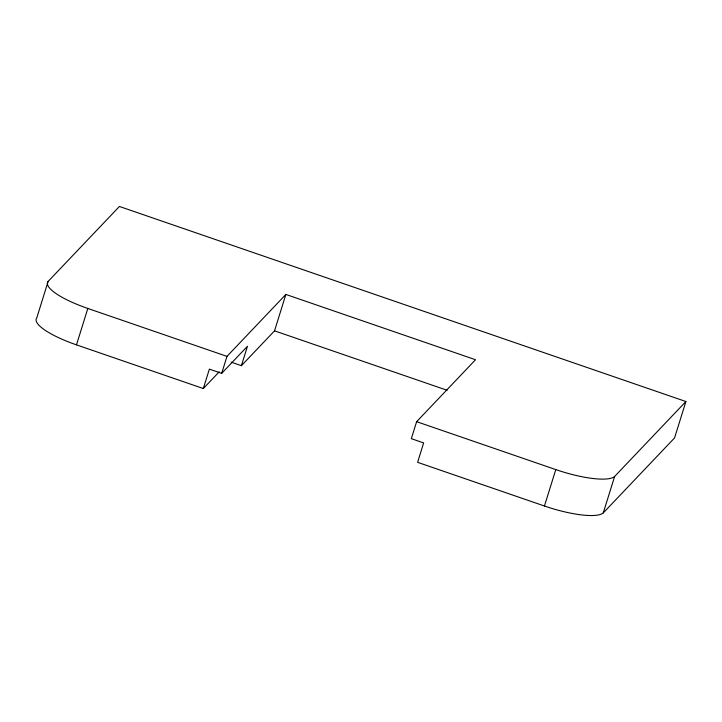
<?xml version="1.0" encoding="UTF-8"?>
<svg xmlns="http://www.w3.org/2000/svg" width="722" height="722" viewBox="0 0 722 722"><rect width="100%" height="100%" fill="white"/><g stroke="black" fill="none" stroke-linecap="round" stroke-linejoin="round"><path stroke-width="1.08" d="M203.324 388.544L209.371 369.123L221.69 373.364L226.979 356.37L285.876 294.432L475.518 359.737L416.63 421.675L411.332 438.669L423.652 442.911L417.605 462.324L544.442 506.005A52.471 12.87 17.3 0 0 603.276 512.9L674.556 437.938L685.9 401.522L119.419 206.465L48.13 281.427L36.795 317.842A52.471 12.87 17.3 0 0 76.478 344.863L203.324 388.544L219.235 371.812M76.478 344.863L87.822 308.456A52.471 12.87 17.3 0 1 48.13 281.427M231.139 362.155L241.401 365.684L247.456 346.271L221.69 373.364M241.401 365.684L274.531 330.847L285.876 294.432M544.442 506.005L555.787 469.589A52.471 12.87 17.3 0 0 614.612 476.484L685.9 401.522M603.276 512.9L614.612 476.484M274.531 330.847L447.135 390.286M87.822 308.456L226.979 356.37M416.63 421.675L555.787 469.589"/></g></svg>
